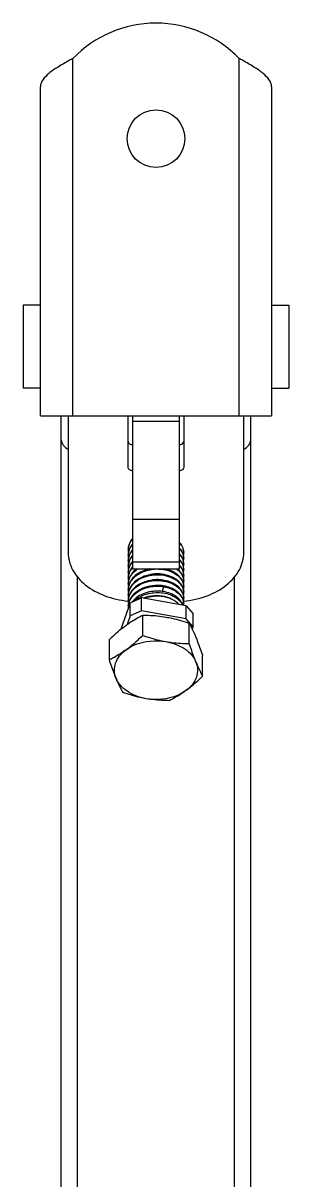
# Model space of a CAD drawing. Extents: x 27938 to 650306, y -92720 to 1524912.
# Drawn here: x 317475 to 317945, y 824018 to 826064 of the extents above; entities that cross this region are included whole.
import ezdxf

# ---------------------------------------------------------------- set-up
doc = ezdxf.new("R2010")
doc.units = 0
doc.header["$LTSCALE"] = 1000
doc.header["$MEASUREMENT"] = 0

msp = doc.modelspace()

# ---------------------------------------------------------------- linework, layer by layer
for p, q in [((317562.7, 825369.3), (317562.7, 826001.8)), ((317857.1, 825369.3), (317857.1, 826001.8)), ((317505.4, 825369.3), (317505.4, 825951.8)), ((317914.3, 825951.8), (317914.3, 825369.3)), ((317505.4, 825565.6), (317474.8, 825565.6)), ((317474.8, 825565.6), (317474.8, 825418.4)), ((317914.3, 825565.6), (317945, 825565.6)), ((317945, 825565.6), (317945, 825418.4)), ((317505.4, 825418.4), (317474.8, 825418.4)), ((317914.3, 825418.4), (317945, 825418.4)), ((317505.4, 825369.3), (317914.3, 825369.3)), ((317542.2, 822798.9), (317542.2, 825369.3)), ((317554.5, 825369.3), (317554.5, 825127.7)), ((317660.8, 825278), (317660.8, 825369.3)), ((317669, 825098.4), (317669, 825369.3)), ((317750.7, 825369.3), (317750.7, 825098.4)), ((317758.9, 825369.3), (317758.9, 825278)), ((317865.2, 825127.7), (317865.2, 825369.3)), ((317877.5, 822798.9), (317877.5, 825369.3)), ((317750.7, 825359.4), (317669, 825359.4)), ((317750.7, 825185.9), (317669, 825185.9)), ((317750.7, 825110.3), (317669, 825110.3)), ((317750.7, 825098.4), (317669, 825098.4)), ((317570.8, 822919.8), (317570.8, 825084.9)), ((317848.9, 822919.8), (317848.9, 825084.9)), ((317723, 825067.2), (317721, 825058.8)), ((317664.3, 825038.9), (317647.9, 824992)), ((317664.3, 825038.9), (317684.1, 825047.3)), ((317664.3, 825015.7), (317664.3, 825038.9)), ((317684.1, 825024.2), (317684.1, 825047.3)), ((317763.5, 825033.4), (317684.1, 825047.3)), ((317664.3, 825015.7), (317659, 825000.5)), ((317684.1, 825024.2), (317664.3, 825015.7)), ((317763.5, 825010.3), (317684.1, 825024.2)), ((317686.3, 824981), (317686.3, 825016.9)), ((317763.5, 825010.3), (317763.5, 825033.4)), ((317763.5, 825033.4), (317775.5, 825019.4)), ((317775.5, 824996.3), (317775.5, 825019.4)), ((317775.5, 824996.3), (317763.5, 825010.3)), ((317768.8, 824966.6), (317768.8, 825002.4)), ((317774, 824992.1), (317775.5, 824996.3)), ((317627.4, 824937.7), (317627.4, 824973.5)), ((317792.4, 824908.8), (317792.4, 824944.7))]:
    msp.add_line(p, q)
msp.add_circle((317709.9, 825860), 51.1)
for centre, radius, start, end in [((317709.9, 825860), 204.4, 43.9455, 136.0545), ((317715.5, 825714.4), 325.5, 117.9978, 119.2622), ((317704.2, 825714.4), 325.5, 60.7378, 62.0022), ((317689.4, 825133), 28.6, 161.5412, 164.0381), ((317689.9, 825131.5), 29.1, 159.3246, 161.5397), ((317697.3, 825128.3), 37.9, 138.472, 140.2955), ((317697.6, 825126.7), 38.3, 138.4075, 138.7304), ((317687.7, 825132), 26.9, 174.7523, 177.3019), ((317687.7, 825132), 26.9, 177.3027, 179.992), ((317687.9, 825132), 27.1, 180.0173, 189.9275), ((317687.7, 825121.9), 26.9, 177.305, 180.0025), ((317687.9, 825121.9), 27.1, 180.0276, 189.8759), ((317689.4, 825122.8), 28.6, 161.5413, 164.0389), ((317689.4, 825112.7), 28.6, 161.5413, 164.0385), ((317689.9, 825121.4), 29.1, 159.3256, 161.5398), ((317689.9, 825111.3), 29.1, 159.3258, 161.5398), ((317726.9, 825112.6), 33.7, 41.1985, 44.5335), ((317726.9, 825102.5), 33.7, 41.2062, 44.5129), ((317736.4, 825127), 22.6, 348.9554, 359.9474), ((317736.6, 825127), 22.3, 359.9892, 3.2265), ((317736.6, 825116.9), 22.3, 359.9925, 3.2106), ((317687.7, 825111.8), 26.9, 177.3161, 179.989), ((317687.9, 825111.8), 27.1, 180.0138, 189.8367), ((317687.7, 825101.7), 26.9, 174.7419, 177.3015), ((317687.7, 825101.7), 26.9, 177.3022, 179.995), ((317687.9, 825101.7), 27.1, 180.0203, 189.9184), ((317689.4, 825102.6), 28.6, 161.5412, 164.0376), ((317689.4, 825092.5), 28.6, 161.5413, 164.0388), ((317689.9, 825101.2), 29.1, 159.3249, 161.5397), ((317689.9, 825091.1), 29.1, 159.3257, 161.5398), ((317696.9, 825076.8), 37.3, 138.4163, 142.3647), ((317697, 825088), 37.5, 138.3967, 141.6133), ((317697.3, 825086.5), 37.9, 138.4376, 140.031), ((317724, 825069.1), 37.8, 47.6925, 50.7716), ((317726.2, 825071.5), 34.7, 41.248, 47.7355), ((317726.9, 825092.4), 33.7, 41.1907, 44.5341), ((317726.9, 825082.3), 33.7, 41.2049, 44.5298), ((317736.4, 825116.9), 22.6, 349.0023, 359.951), ((317736.4, 825106.8), 22.6, 348.9469, 359.9595), ((317736.6, 825106.7), 22.3, 0.0017, 3.215), ((317736.6, 825096.6), 22.3, 359.9919, 3.2231), ((317687.7, 825091.6), 26.9, 177.308, 179.9989), ((317687.9, 825091.6), 27.1, 180.024, 189.859), ((317687.7, 825081.4), 26.9, 174.7482, 177.3114), ((317687.7, 825081.4), 26.9, 177.3122, 179.992), ((317687.9, 825081.5), 27.1, 180.0173, 189.9253), ((317689.4, 825082.4), 28.6, 161.5413, 164.0384), ((317689.4, 825072.2), 28.6, 161.5413, 164.0388), ((317689.9, 825080.9), 29.1, 159.3253, 161.5398), ((317689.9, 825070.8), 29.1, 159.3251, 161.5397), ((317712.1, 825021.6), 58.1, 97.4815, 97.789), ((317712.5, 825035.4), 54.3, 78.9677, 81.0182), ((317712.5, 825025), 54.6, 80.0433, 80.9667), ((317736.4, 825096.6), 22.6, 348.9984, 359.9503), ((317736.4, 825086.5), 22.6, 348.9949, 359.9563), ((317736.4, 825076.4), 22.6, 348.938, 359.9563), ((317736.6, 825086.5), 22.3, 359.9979, 3.2133), ((317736.6, 825076.4), 22.3, 359.9985, 3.2205), ((317687.7, 825071.3), 26.9, 177.3041, 179.9996), ((317687.9, 825071.3), 27.1, 180.0245, 189.605), ((317687.7, 825061.2), 26.9, 177.3143, 179.9937), ((317687.9, 825061.2), 27.1, 180.0186, 189.8496), ((317689.3, 825062.1), 28.6, 161.881, 164.0359), ((317689.4, 825052), 28.6, 161.5413, 164.0381), ((317689.5, 825062.1), 28.8, 161.544, 161.883), ((317689.9, 825060.7), 29.1, 159.3259, 161.5398), ((317689.9, 825050.6), 29.1, 159.3246, 161.5398), ((317712.5, 825005.1), 54.3, 79.4958, 81.0948), ((317712.4, 824993.4), 65.9, 80.7386, 82.5614), ((317712.6, 825005.6), 53.8, 78.82, 79.4945), ((317736.4, 825066.3), 22.6, 349.0046, 359.951), ((317736.4, 825056.2), 22.6, 348.9821, 359.9616), ((317736.6, 825066.3), 22.3, 359.9925, 3.2199), ((317736.6, 825056.1), 22.3, 0.0034, 3.2144), ((317687.7, 825051.1), 26.9, 174.7549, 177.3062), ((317687.7, 825051.1), 26.9, 177.307, 179.992), ((317687.9, 825051.1), 27.1, 180.0173, 189.9289), ((317687.7, 825041), 26.9, 177.3051, 180.0027), ((317687.9, 825041), 27.1, 180.0278, 189.8922), ((317689.3, 825031.8), 28.6, 161.541, 164.1702), ((317689.4, 825041.9), 28.6, 161.5413, 164.0389), ((317689.9, 825040.5), 29.1, 159.3254, 161.5398), ((317690, 825030.3), 29.3, 159.2606, 161.5798), ((317736.4, 825046), 22.6, 348.9355, 359.9502), ((317736.6, 825046), 22.3, 359.9923, 3.2257), ((317736.6, 825035.9), 22.3, 355.7888, 3.2155), ((317687.8, 825030.8), 27, 174.7806, 177.1426), ((317687.8, 825030.8), 27, 177.1433, 179.9919), ((317687.8, 825030.8), 27.1, 179.9935, 183.4685)]:
    msp.add_arc(centre, radius, start, end)
for points, knots in [([(317556.4, 825998.4), (317549.7, 825994.6), (317537, 825987.4), (317518, 825974.7), (317505.4, 825960.9), (317505.4, 825951.8)], [0, 0, 0, 0, 0.326101, 0.611119, 1, 1, 1, 1]), ([(317914.3, 825951.8), (317914.3, 825960.9), (317901.7, 825974.7), (317882.7, 825987.4), (317870.1, 825994.6), (317863.4, 825998.4)], [0, 0, 0, 0, 0.388881, 0.673899, 1, 1, 1, 1]), ([(317542.2, 825327.2), (317542.2, 825323.9), (317545, 825316.7), (317551, 825312.3), (317554.4, 825310.6)], [0, 0, 0, 0, 0.461863, 1, 1, 1, 1]), ([(317660.8, 825324.3), (317660.8, 825322.7), (317663.2, 825319.3), (317667, 825318.5), (317669, 825318.5)], [0, 0, 0, 0, 0.440239, 1, 1, 1, 1]), ([(317750.7, 825318.5), (317752.8, 825318.5), (317756.5, 825319.3), (317758.9, 825322.7), (317758.9, 825324.3)], [0, 0, 0, 0, 0.559761, 1, 1, 1, 1]), ([(317865.3, 825310.6), (317868.8, 825312.3), (317874.8, 825316.7), (317877.5, 825323.9), (317877.5, 825327.2)], [0, 0, 0, 0, 0.538137, 1, 1, 1, 1]), ([(317669, 825272.2), (317667, 825272.2), (317663.2, 825273), (317660.8, 825276.4), (317660.8, 825278)], [0, 0, 0, 0, 0.559761, 1, 1, 1, 1]), ([(317758.9, 825278), (317758.9, 825276.4), (317756.5, 825273), (317752.8, 825272.2), (317750.7, 825272.2)], [0, 0, 0, 0, 0.440239, 1, 1, 1, 1]), ([(317668.1, 825152.5), (317667.5, 825151.7), (317665, 825148.5), (317663.2, 825144.8), (317662.2, 825142)], [0, 0, 0, 0, 0.25881, 1, 1, 1, 1]), ([(317668.9, 825143.2), (317668.2, 825142.4), (317665.4, 825139), (317663.3, 825135), (317662.2, 825131.9)], [0, 0, 0, 0, 0.25985, 1, 1, 1, 1]), ([(317662.6, 825141.8), (317663, 825142.7), (317664.5, 825146.4), (317666.8, 825149.7), (317668.8, 825152)], [0, 0, 0, 0, 0.242679, 1, 1, 1, 1]), ([(317662.6, 825131.7), (317663, 825132.6), (317664.6, 825136.3), (317666.9, 825139.7), (317668.9, 825142)], [0, 0, 0, 0, 0.242549, 1, 1, 1, 1]), ([(317758.9, 825128.2), (317758.9, 825131.5), (317757.4, 825138.3), (317753.3, 825143.8), (317750.9, 825146.3)], [0, 0, 0, 0, 0.479607, 1, 1, 1, 1]), ([(317750.9, 825145.1), (317753.2, 825142.7), (317757, 825137.5), (317758.7, 825131.3), (317758.9, 825128.2)], [0, 0, 0, 0, 0.520009, 1, 1, 1, 1]), ([(317554.5, 825127.7), (317554.5, 825117.2), (317560.6, 825094.8), (317584.7, 825067.9), (317619.5, 825049), (317646.6, 825043.1), (317660.8, 825041.7)], [0, 0, 0, 0, 0.212085, 0.446759, 0.711828, 1, 1, 1, 1]), ([(317668.9, 825133.2), (317668.2, 825132.3), (317665.4, 825128.9), (317663.3, 825124.9), (317662.2, 825121.8)], [0, 0, 0, 0, 0.25988, 1, 1, 1, 1]), ([(317668.9, 825123), (317668.2, 825122.2), (317665.4, 825118.7), (317663.3, 825114.8), (317662.2, 825111.7)], [0, 0, 0, 0, 0.259876, 1, 1, 1, 1]), ([(317662.6, 825121.6), (317663, 825122.5), (317664.6, 825126.2), (317666.9, 825129.6), (317668.9, 825131.9)], [0, 0, 0, 0, 0.242552, 1, 1, 1, 1]), ([(317662.6, 825111.5), (317663, 825112.4), (317664.6, 825116.1), (317666.9, 825119.5), (317669, 825121.8)], [0, 0, 0, 0, 0.242544, 1, 1, 1, 1]), ([(317750.9, 825135), (317753.2, 825132.6), (317757, 825127.4), (317758.7, 825121.1), (317758.9, 825118.1)], [0, 0, 0, 0, 0.519993, 1, 1, 1, 1]), ([(317750.9, 825124.8), (317753.2, 825122.5), (317757, 825117.3), (317758.7, 825111), (317758.9, 825108)], [0, 0, 0, 0, 0.52002, 1, 1, 1, 1]), ([(317758.9, 825118.1), (317758.9, 825121.1), (317757.7, 825127.2), (317754.3, 825132.4), (317752.2, 825134.8)], [0, 0, 0, 0, 0.482588, 1, 1, 1, 1]), ([(317758.9, 825108), (317758.9, 825110.9), (317757.7, 825117.1), (317754.3, 825122.3), (317752.2, 825124.7)], [0, 0, 0, 0, 0.482583, 1, 1, 1, 1]), ([(317758.4, 825041.7), (317772.6, 825043), (317799.9, 825048.9), (317834.8, 825067.7), (317859.1, 825094.7), (317865.2, 825117.1), (317865.2, 825127.7)], [0, 0, 0, 0, 0.288185, 0.553327, 0.788006, 1, 1, 1, 1]), ([(317667.6, 825111.3), (317667, 825110.6), (317664.8, 825107.5), (317663.1, 825104.2), (317662.2, 825101.5)], [0, 0, 0, 0, 0.258068, 1, 1, 1, 1]), ([(317668.9, 825102.8), (317668.2, 825101.9), (317665.4, 825098.5), (317663.3, 825094.5), (317662.2, 825091.4)], [0, 0, 0, 0, 0.259878, 1, 1, 1, 1]), ([(317699.1, 825098.5), (317694.8, 825097.7), (317686.5, 825095.2), (317675.5, 825089.1), (317667, 825081.1), (317663.4, 825074.5), (317662.2, 825071.2)], [0, 0, 0, 0, 0.276521, 0.537648, 0.778453, 1, 1, 1, 1]), ([(317675.2, 825098.4), (317672.2, 825096.1), (317666.9, 825091.1), (317663.3, 825084.6), (317662.2, 825081.3)], [0, 0, 0, 0, 0.520421, 1, 1, 1, 1]), ([(317662.6, 825101.3), (317662.9, 825102.2), (317664.4, 825105.6), (317666.5, 825108.7), (317668.3, 825110.8)], [0, 0, 0, 0, 0.243219, 1, 1, 1, 1]), ([(317662.6, 825091.2), (317662.9, 825091.9), (317664.1, 825094.9), (317665.8, 825097.6), (317667.3, 825099.5)], [0, 0, 0, 0, 0.244171, 1, 1, 1, 1]), ([(317662.6, 825081.1), (317663.9, 825084.5), (317667.9, 825091.2), (317673.8, 825096.2), (317677, 825098.5)], [0, 0, 0, 0, 0.478395, 1, 1, 1, 1]), ([(317662.6, 825071), (317664.1, 825075), (317669.3, 825082.8), (317680.9, 825091.5), (317695.4, 825097.1), (317706, 825098.4), (317711.4, 825098.5)], [0, 0, 0, 0, 0.218898, 0.461373, 0.725247, 1, 1, 1, 1]), ([(317714.4, 825098.4), (317720.1, 825098.2), (317731.1, 825096.5), (317745.4, 825090), (317755.7, 825080.1), (317758.7, 825071.6), (317758.9, 825067.5)], [0, 0, 0, 0, 0.291873, 0.559175, 0.79302, 1, 1, 1, 1]), ([(317752.2, 825084.2), (317750.7, 825086), (317743, 825093), (317732.9, 825097), (317725, 825098.5)], [0, 0, 0, 0, 0.228177, 1, 1, 1, 1]), ([(317746.3, 825098.5), (317749.8, 825095.8), (317755.9, 825089.8), (317758.7, 825081.5), (317758.9, 825077.6)], [0, 0, 0, 0, 0.52908, 1, 1, 1, 1]), ([(317750.9, 825114.7), (317753.2, 825112.4), (317757, 825107.2), (317758.7, 825100.9), (317758.9, 825097.9)], [0, 0, 0, 0, 0.520002, 1, 1, 1, 1]), ([(317750.9, 825104.6), (317753.2, 825102.3), (317757, 825097.1), (317758.7, 825090.8), (317758.9, 825087.7)], [0, 0, 0, 0, 0.520001, 1, 1, 1, 1]), ([(317758.9, 825097.9), (317758.9, 825100.8), (317757.7, 825107), (317754.3, 825112.2), (317752.2, 825114.5)], [0, 0, 0, 0, 0.482587, 1, 1, 1, 1]), ([(317758.9, 825087.8), (317758.9, 825090.7), (317757.7, 825096.8), (317754.3, 825102.1), (317752.2, 825104.4)], [0, 0, 0, 0, 0.482586, 1, 1, 1, 1]), ([(317752.2, 825074.1), (317746.8, 825080.3), (317734.7, 825086.8), (317717.2, 825089.9), (317702.8, 825089.5), (317689, 825086.1), (317676.9, 825080.1), (317667.5, 825071.7), (317663.4, 825064.7), (317662.2, 825061.1)], [0, 0, 0, 0, 0.235001, 0.369196, 0.507414, 0.643709, 0.772807, 0.891505, 1, 1, 1, 1]), ([(317752.2, 825064), (317746.8, 825070.1), (317734.7, 825076.7), (317717.2, 825079.8), (317702.8, 825079.4), (317689, 825076), (317676.9, 825070), (317667.5, 825061.6), (317663.4, 825054.5), (317662.2, 825050.9)], [0, 0, 0, 0, 0.234995, 0.369193, 0.507415, 0.643708, 0.772808, 0.891506, 1, 1, 1, 1]), ([(317662.6, 825060.9), (317664.2, 825065.2), (317669.9, 825073.5), (317682.6, 825082.4), (317698.4, 825087.7), (317715.5, 825089), (317731.9, 825086.1), (317745.8, 825079.5), (317755.8, 825069.8), (317758.7, 825061.4), (317758.9, 825057.4)], [0, 0, 0, 0, 0.114222, 0.241564, 0.380183, 0.523375, 0.662466, 0.789658, 0.901085, 1, 1, 1, 1]), ([(317662.6, 825050.7), (317664.2, 825055), (317669.9, 825063.4), (317682.6, 825072.3), (317698.4, 825077.6), (317715.5, 825078.8), (317731.9, 825076), (317745.8, 825069.4), (317755.8, 825059.7), (317758.7, 825051.3), (317758.9, 825047.3)], [0, 0, 0, 0, 0.11422, 0.241557, 0.38018, 0.523371, 0.662464, 0.789655, 0.901082, 1, 1, 1, 1]), ([(317721, 825089.1), (317719.3, 825089.4), (317712.2, 825090.2), (317705, 825089.6), (317699.7, 825088.5)], [0, 0, 0, 0, 0.247797, 1, 1, 1, 1]), ([(317721.1, 825079), (317719.7, 825079.2), (317714.2, 825079.9), (317708.7, 825079.7), (317704.5, 825079.2)], [0, 0, 0, 0, 0.247252, 1, 1, 1, 1]), ([(317758.9, 825077.6), (317758.9, 825080.6), (317757.7, 825086.7), (317754.3, 825091.9), (317752.2, 825094.3)], [0, 0, 0, 0, 0.482585, 1, 1, 1, 1]), ([(317758.9, 825067.5), (317758.9, 825070.5), (317757.7, 825076.6), (317754.3, 825081.8), (317752.2, 825084.2)], [0, 0, 0, 0, 0.482588, 1, 1, 1, 1]), ([(317723.3, 825068.4), (317716.9, 825069.5), (317703.8, 825069.8), (317685.4, 825064.9), (317670.3, 825055.3), (317663.9, 825045.8), (317662.2, 825040.8)], [0, 0, 0, 0, 0.271171, 0.538307, 0.783282, 1, 1, 1, 1]), ([(317662.6, 825040.6), (317664.4, 825045.4), (317671.1, 825054.6), (317685.9, 825063.8), (317704, 825068.5), (317716.8, 825068.3), (317723, 825067.2)], [0, 0, 0, 0, 0.217951, 0.46337, 0.729831, 1, 1, 1, 1]), ([(317721, 825058.7), (317710.8, 825060), (317690.8, 825058.3), (317673.2, 825047.6), (317667.5, 825040.4)], [0, 0, 0, 0, 0.526254, 1, 1, 1, 1]), ([(317671.8, 825042.2), (317677.7, 825047.8), (317689.4, 825053.8), (317706.1, 825057), (317719.2, 825057), (317731.7, 825054.5), (317745.5, 825048.7), (317754, 825040.8), (317756.8, 825034.6)], [0, 0, 0, 0, 0.255096, 0.39268, 0.530602, 0.663916, 0.788307, 1, 1, 1, 1]), ([(317724.1, 825068.3), (317722.1, 825068.7), (317713.6, 825070.1), (317704.9, 825069.5), (317698.7, 825068)], [0, 0, 0, 0, 0.246468, 1, 1, 1, 1]), ([(317721, 825058.8), (317719.2, 825059), (317711.9, 825059.8), (317704.4, 825059.2), (317699.1, 825058)], [0, 0, 0, 0, 0.247915, 1, 1, 1, 1]), ([(317723, 825067.2), (317727.8, 825066.4), (317736.9, 825063.9), (317748.4, 825057.2), (317756.4, 825048.1), (317758.7, 825040.7), (317758.9, 825037.2)], [0, 0, 0, 0, 0.290521, 0.554658, 0.788516, 1, 1, 1, 1]), ([(317752.2, 825043.7), (317750.6, 825045.6), (317742.4, 825053), (317731.4, 825057), (317723, 825058.4)], [0, 0, 0, 0, 0.227377, 1, 1, 1, 1]), ([(317752.2, 825053.8), (317750.6, 825055.7), (317742.4, 825063.1), (317731.6, 825067.1), (317723.3, 825068.4)], [0, 0, 0, 0, 0.22749, 1, 1, 1, 1]), ([(317758.9, 825057.4), (317758.9, 825060.3), (317757.7, 825066.5), (317754.3, 825071.7), (317752.2, 825074.1)], [0, 0, 0, 0, 0.482586, 1, 1, 1, 1]), ([(317758.9, 825047.3), (317758.9, 825050.2), (317757.7, 825056.4), (317754.3, 825061.6), (317752.2, 825064)], [0, 0, 0, 0, 0.482586, 1, 1, 1, 1]), ([(317736.9, 825045.3), (317733.4, 825047.2), (317717.7, 825053), (317699.6, 825051.6), (317688, 825046.7)], [0, 0, 0, 0, 0.239303, 1, 1, 1, 1]), ([(317751, 825035.7), (317743.9, 825043.1), (317727.9, 825049.8), (317706.1, 825050.7), (317694.6, 825048.4), (317689.2, 825046.5)], [0, 0, 0, 0, 0.470214, 0.736055, 1, 1, 1, 1]), ([(317758.9, 825037.2), (317758.9, 825040.1), (317757.7, 825046.2), (317754.3, 825051.5), (317752.2, 825053.8)], [0, 0, 0, 0, 0.482589, 1, 1, 1, 1]), ([(317757.7, 825034.5), (317757.4, 825035.3), (317756, 825038.6), (317754, 825041.7), (317752.2, 825043.7)], [0, 0, 0, 0, 0.241445, 1, 1, 1, 1]), ([(317656.8, 824999), (317659.3, 825000.7), (317668.7, 825007.4), (317678.7, 825013.1), (317686.3, 825016.9)], [0, 0, 0, 0, 0.263099, 1, 1, 1, 1]), ([(317686.3, 825016.9), (317689.7, 825016.8), (317703.5, 825016.6), (317717.3, 825015.2), (317727.5, 825013.4)], [0, 0, 0, 0, 0.246121, 1, 1, 1, 1]), ([(317627.4, 824973.5), (317629.8, 824975.9), (317639.2, 824984.8), (317649.1, 824993.3), (317656.8, 824999)], [0, 0, 0, 0, 0.257895, 1, 1, 1, 1]), ([(317727.5, 825013.4), (317731, 825012.8), (317745, 825010), (317758.7, 825005.9), (317768.8, 825002.4)], [0, 0, 0, 0, 0.248499, 1, 1, 1, 1]), ([(317768.8, 825002.4), (317769.8, 825000.6), (317774.1, 824992.4), (317777.9, 824983.9), (317780.6, 824977.3)], [0, 0, 0, 0, 0.226572, 1, 1, 1, 1]), ([(317656.8, 824955.6), (317659.3, 824957.4), (317669.6, 824965.4), (317679.2, 824974.1), (317686.3, 824981)], [0, 0, 0, 0, 0.240981, 1, 1, 1, 1]), ([(317686.3, 824981), (317689.7, 824979.8), (317703.2, 824975.4), (317717, 824971.9), (317727.5, 824970)], [0, 0, 0, 0, 0.251163, 1, 1, 1, 1]), ([(317780.6, 824977.3), (317781.6, 824974.8), (317785.8, 824964.1), (317789.6, 824953.1), (317792.4, 824944.7)], [0, 0, 0, 0, 0.233658, 1, 1, 1, 1]), ([(317656.8, 824955.6), (317654.4, 824953.8), (317645, 824947.2), (317635, 824941.5), (317627.4, 824937.7)], [0, 0, 0, 0, 0.263099, 1, 1, 1, 1]), ([(317639.2, 824905.1), (317637.4, 824909.3), (317635.4, 824918.5), (317637.7, 824932.5), (317645.1, 824945.5), (317652.6, 824952.5), (317656.8, 824955.6)], [0, 0, 0, 0, 0.238229, 0.47528, 0.726056, 1, 1, 1, 1]), ([(317656.8, 824955.6), (317661.5, 824959), (317683, 824970.9), (317709.1, 824973.2), (317727.5, 824970)], [0, 0, 0, 0, 0.235366, 1, 1, 1, 1]), ([(317727.5, 824970), (317733.6, 824969), (317745.3, 824965.8), (317760.9, 824957.8), (317773.1, 824947.3), (317778.7, 824938.5), (317780.6, 824933.9)], [0, 0, 0, 0, 0.27851, 0.540172, 0.780428, 1, 1, 1, 1]), ([(317727.5, 824970), (317731, 824969.4), (317744.6, 824967.4), (317758.5, 824966.6), (317768.8, 824966.6)], [0, 0, 0, 0, 0.254083, 1, 1, 1, 1]), ([(317780.6, 824933.9), (317779.5, 824936.5), (317775.3, 824947.2), (317771.5, 824958.2), (317768.8, 824966.6)], [0, 0, 0, 0, 0.233658, 1, 1, 1, 1]), ([(317639.2, 824905.1), (317638.1, 824907.6), (317633.9, 824918.3), (317630.1, 824929.3), (317627.4, 824937.7)], [0, 0, 0, 0, 0.233658, 1, 1, 1, 1]), ([(317780.6, 824933.9), (317782.3, 824929.7), (317784.3, 824920.6), (317782, 824906.5), (317774.6, 824893.5), (317767.1, 824886.5), (317762.9, 824883.4)], [0, 0, 0, 0, 0.238229, 0.47528, 0.726056, 1, 1, 1, 1]), ([(317780.6, 824933.9), (317781.5, 824931.6), (317785.1, 824923.1), (317789.2, 824914.7), (317792.4, 824908.8)], [0, 0, 0, 0, 0.275005, 1, 1, 1, 1]), ([(317639.2, 824905.1), (317640.1, 824902.7), (317643.7, 824894.2), (317647.8, 824885.9), (317650.9, 824880)], [0, 0, 0, 0, 0.275005, 1, 1, 1, 1]), ([(317692.2, 824869), (317686.1, 824870.1), (317674.4, 824873.2), (317658.9, 824881.2), (317646.6, 824891.8), (317641, 824900.6), (317639.2, 824905.1)], [0, 0, 0, 0, 0.27851, 0.540172, 0.780428, 1, 1, 1, 1]), ([(317762.9, 824883.4), (317765.4, 824885.3), (317775.7, 824893.2), (317785.3, 824902), (317792.4, 824908.8)], [0, 0, 0, 0, 0.240981, 1, 1, 1, 1]), ([(317692.2, 824869), (317688.7, 824869.6), (317674.7, 824872.4), (317661.1, 824876.5), (317650.9, 824880)], [0, 0, 0, 0, 0.248499, 1, 1, 1, 1]), ([(317762.9, 824883.4), (317758.3, 824880), (317736.8, 824868.1), (317710.6, 824865.8), (317692.2, 824869)], [0, 0, 0, 0, 0.235366, 1, 1, 1, 1]), ([(317762.9, 824883.4), (317760.5, 824881.6), (317751.1, 824875), (317741, 824869.3), (317733.4, 824865.5)], [0, 0, 0, 0, 0.263099, 1, 1, 1, 1]), ([(317733.4, 824865.5), (317730, 824865.5), (317716.2, 824865.8), (317702.4, 824867.2), (317692.2, 824869)], [0, 0, 0, 0, 0.246121, 1, 1, 1, 1])]:
    msp.add_open_spline(points, degree=3, knots=knots)
for points in [[(317661.9, 825140.8), (317661.2, 825138.4), (317660.8, 825135.8), (317660.8, 825133.3)], [(317660.9, 825134.5), (317661.1, 825136.6), (317661.6, 825138.7), (317662.2, 825140.8)], [(317661.9, 825130.7), (317661.2, 825128.3), (317660.8, 825125.7), (317660.8, 825123.2)], [(317660.8, 825123.2), (317660.9, 825125.7), (317661.4, 825128.2), (317662.2, 825130.6)], [(317661.9, 825120.6), (317661.2, 825118.1), (317660.8, 825115.6), (317660.8, 825113.1)], [(317660.8, 825113.1), (317660.9, 825115.6), (317661.4, 825118.1), (317662.2, 825120.5)], [(317661.9, 825110.5), (317661.2, 825108), (317660.8, 825105.5), (317660.8, 825102.9)], [(317661.9, 825100.3), (317661.2, 825097.9), (317660.8, 825095.4), (317660.8, 825092.8)], [(317660.8, 825092.8), (317660.9, 825095.3), (317661.4, 825097.9), (317662.2, 825100.3)], [(317660.9, 825104.1), (317661.1, 825106.3), (317661.6, 825108.4), (317662.2, 825110.4)], [(317661.9, 825090.2), (317661.2, 825087.8), (317660.8, 825085.2), (317660.8, 825082.7)], [(317661.9, 825080.1), (317661.2, 825077.7), (317660.8, 825075.1), (317660.8, 825072.6)], [(317660.8, 825072.6), (317660.9, 825075.1), (317661.4, 825077.6), (317662.2, 825080)], [(317660.9, 825083.9), (317661.1, 825086), (317661.6, 825088.1), (317662.2, 825090.2)], [(317661.9, 825070), (317661.2, 825067.6), (317660.8, 825065), (317660.8, 825062.5)], [(317660.8, 825062.5), (317660.9, 825065), (317661.4, 825067.5), (317662.2, 825069.9)], [(317661.9, 825059.9), (317661.2, 825057.4), (317660.8, 825054.9), (317660.8, 825052.3)], [(317660.9, 825053.5), (317661.1, 825055.7), (317661.6, 825057.8), (317662.2, 825059.8)], [(317661.9, 825049.8), (317661.2, 825047.3), (317660.8, 825044.8), (317660.8, 825042.2)], [(317660.8, 825042.2), (317660.9, 825044.8), (317661.4, 825047.3), (317662.2, 825049.7)], [(317661.8, 825039.6), (317661.2, 825037.2), (317660.8, 825034.6), (317660.8, 825032.1)], [(317660.9, 825033.2), (317661.1, 825035.3), (317661.6, 825037.5), (317662.2, 825039.5)]]:
    msp.add_open_spline(points, degree=3)

doc.saveas('drawing.dxf')
